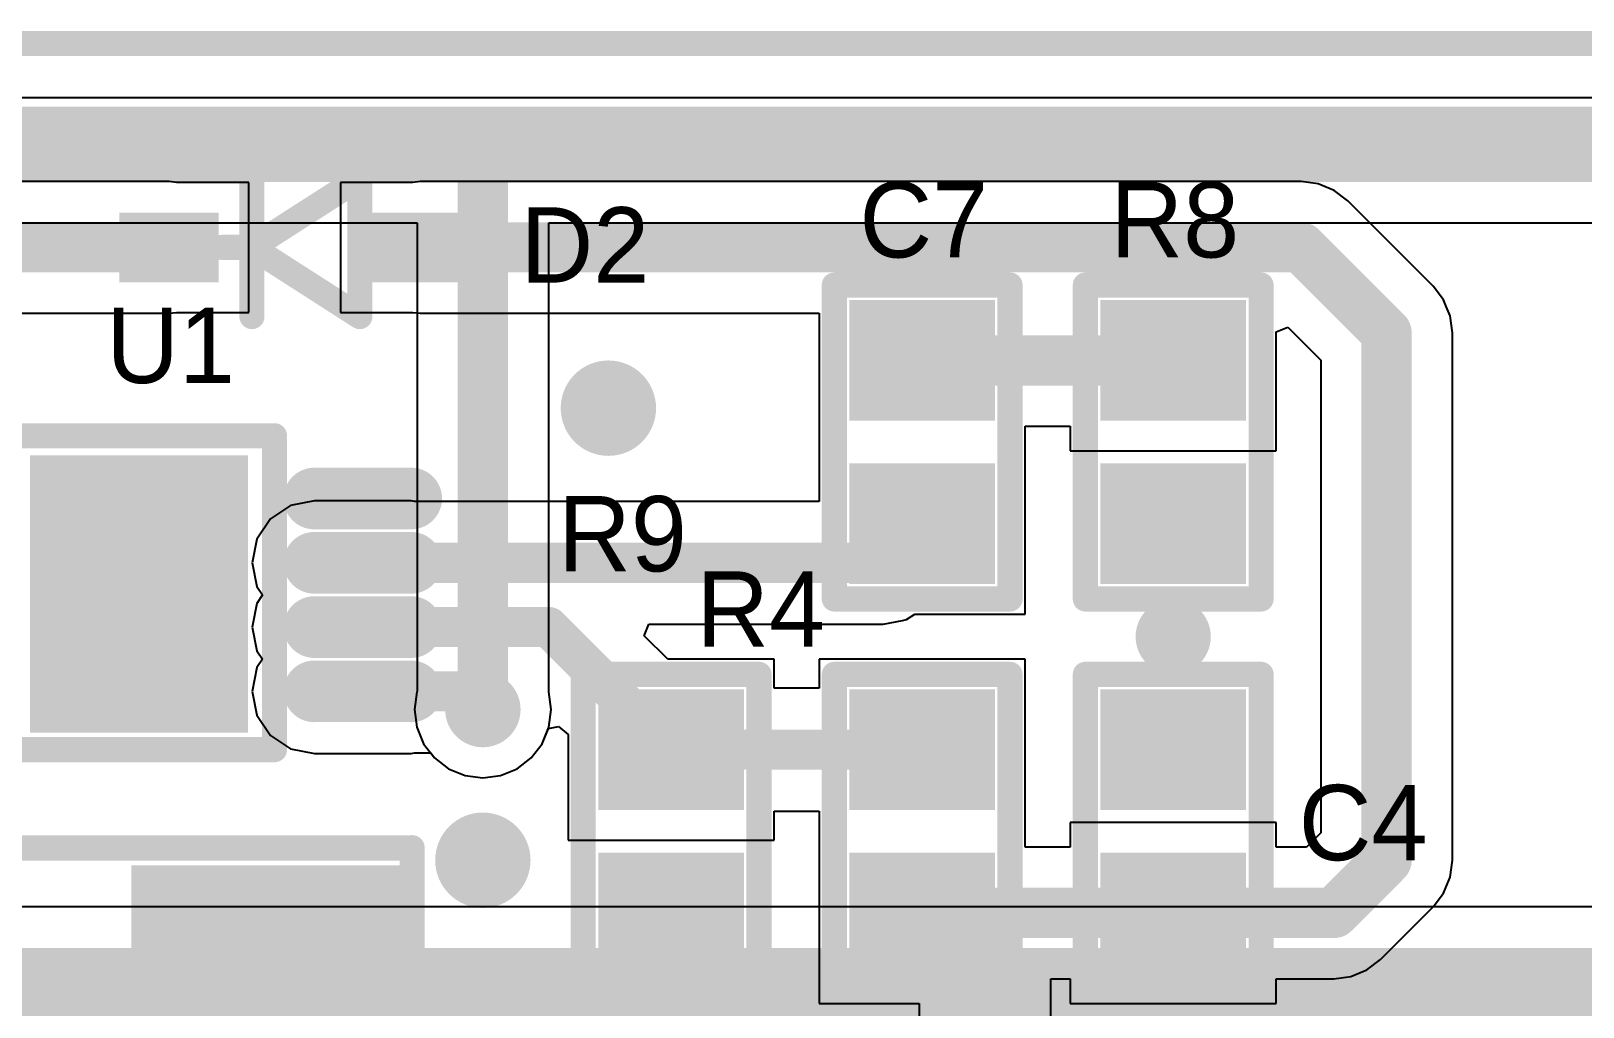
# Model space of a CAD drawing. Extents: x 1012 to 1122, y 1012 to 1122.
# Drawn here: x 1076.45 to 1092.15, y 1112.05 to 1121.92 of the extents above; entities that cross this region are included whole.
import ezdxf

# ---------------------------------------------------------------- set-up
doc = ezdxf.new("R2010")
doc.units = 0
doc.layers.get('0').update_dxf_attribs({"linetype": 'CONTINUOUS'})
for name, color, linetype in [('BOTTOMLAYER', 5, 'CONTINUOUS'), ('BOTTOMSOLDER', 6, 'CONTINUOUS'), ('KEEPOUTLAYER', 6, 'CONTINUOUS'), ('MECHANICAL1', 6, 'CONTINUOUS'), ('MULTILAYER', 9, 'CONTINUOUS'), ('TOPLAYER', 1, 'CONTINUOUS'), ('TOPOVERLAY', 2, 'CONTINUOUS'), ('TOPPASTE', 8, 'CONTINUOUS'), ('TOPSOLDER', 216, 'CONTINUOUS')]:
    doc.layers.add(name, color=color, linetype=linetype)

# ---------------------------------------------------------------- blocks, each defined once
blk = doc.blocks.new('CC0603_16')
at = {"layer": 'TOPLAYER'}
for points in [[(-0.508, -0.635), (0.508, -0.635), (-0.508, 0.635), (0.508, 0.635)], [(1.143, -0.635), (2.159, -0.635), (1.143, 0.635), (2.159, 0.635)]]:
    blk.add_solid(points, dxfattribs=at)
at = {"layer": 'TOPOVERLAY', "const_width": 0.254}
for points in [[(-0.762, -0.889), (-0.762, 0.889)], [(-0.508, 0.889), (-0.762, 0.889)], [(2.413, 0.889), (-0.508, 0.889)], [(2.413, -0.889), (2.413, 0.889)], [(2.413, -0.889), (-0.762, -0.889)]]:
    blk.add_lwpolyline(points, dxfattribs=at)
at = {"layer": 'TOPOVERLAY', "const_width": 0.127}
for points in [[(-0.8255, 0.889, 1), (-0.6985, 0.889, 1)], [(-0.8255, 0.889, 1), (-0.6985, 0.889, 1)], [(-0.5715, 0.889, 1), (-0.4445, 0.889, 1)], [(-0.5715, 0.889, 1), (-0.4445, 0.889, 1)], [(2.3495, 0.889, 1), (2.4765, 0.889, 1)], [(2.3495, 0.889, 1), (2.4765, 0.889, 1)], [(-0.8255, -0.889, 1), (-0.6985, -0.889, 1)], [(-0.8255, -0.889, 1), (-0.6985, -0.889, 1)], [(2.3495, -0.889, 1), (2.4765, -0.889, 1)], [(2.3495, -0.889, 1), (2.4765, -0.889, 1)]]:
    blk.add_lwpolyline(points, format="xyb", close=True, dxfattribs=at)
at = {"layer": 'TOPPASTE'}
for points in [[(-0.508, -0.635), (0.508, -0.635), (-0.508, 0.635), (0.508, 0.635)], [(1.143, -0.635), (2.159, -0.635), (1.143, 0.635), (2.159, 0.635)]]:
    blk.add_solid(points, dxfattribs=at)
at = {"layer": 'TOPSOLDER'}
for points in [[(-0.6096, -0.7366), (0.6096, -0.7366), (-0.6096, 0.7366), (0.6096, 0.7366)], [(1.0414, -0.7366), (2.2606, -0.7366), (1.0414, 0.7366), (2.2606, 0.7366)]]:
    blk.add_solid(points, dxfattribs=at)
blk = doc.blocks.new('CC0603_19')
at = {"layer": 'TOPLAYER'}
for points in [[(-0.508, -0.635), (0.508, -0.635), (-0.508, 0.635), (0.508, 0.635)], [(1.143, -0.635), (2.159, -0.635), (1.143, 0.635), (2.159, 0.635)]]:
    blk.add_solid(points, dxfattribs=at)
at = {"layer": 'TOPOVERLAY', "const_width": 0.254}
for points in [[(-0.762, -0.889), (-0.762, 0.889)], [(-0.508, 0.889), (-0.762, 0.889)], [(2.413, 0.889), (-0.508, 0.889)], [(2.413, -0.889), (2.413, 0.889)], [(2.413, -0.889), (-0.762, -0.889)]]:
    blk.add_lwpolyline(points, dxfattribs=at)
at = {"layer": 'TOPOVERLAY', "const_width": 0.127}
for points in [[(-0.8255, 0.889, 1), (-0.6985, 0.889, 1)], [(-0.8255, 0.889, 1), (-0.6985, 0.889, 1)], [(-0.5715, 0.889, 1), (-0.4445, 0.889, 1)], [(-0.5715, 0.889, 1), (-0.4445, 0.889, 1)], [(2.3495, 0.889, 1), (2.4765, 0.889, 1)], [(2.3495, 0.889, 1), (2.4765, 0.889, 1)], [(-0.8255, -0.889, 1), (-0.6985, -0.889, 1)], [(-0.8255, -0.889, 1), (-0.6985, -0.889, 1)], [(2.3495, -0.889, 1), (2.4765, -0.889, 1)], [(2.3495, -0.889, 1), (2.4765, -0.889, 1)]]:
    blk.add_lwpolyline(points, format="xyb", close=True, dxfattribs=at)
at = {"layer": 'TOPPASTE'}
for points in [[(-0.508, -0.635), (0.508, -0.635), (-0.508, 0.635), (0.508, 0.635)], [(1.143, -0.635), (2.159, -0.635), (1.143, 0.635), (2.159, 0.635)]]:
    blk.add_solid(points, dxfattribs=at)
at = {"layer": 'TOPSOLDER'}
for points in [[(-0.6096, -0.7366), (0.6096, -0.7366), (-0.6096, 0.7366), (0.6096, 0.7366)], [(1.0414, -0.7366), (2.2606, -0.7366), (1.0414, 0.7366), (2.2606, 0.7366)]]:
    blk.add_solid(points, dxfattribs=at)
blk = doc.blocks.new('SOD323_98')
at = {"layer": 'TOPLAYER'}
for points in [[(-0.4, -0.25), (0.4, -0.25), (-0.4, 0.25), (0.4, 0.25)], [(2.14, 0.25), (2.14, -0.25), (2.94, 0.25), (2.94, -0.25)]]:
    blk.add_solid(points, dxfattribs=at)
at = {"layer": 'TOPOVERLAY', "const_width": 0.254}
for points in [[(0.61, 0.7), (0.61, -0.7)], [(1.702, 0), (0.61, 0.7)], [(1.702, 0.7), (1.702, -0.649)], [(1.702, 0), (0.61, -0.7)], [(2.007, 0), (1.702, 0)]]:
    blk.add_lwpolyline(points, dxfattribs=at)
at = {"layer": 'TOPOVERLAY', "const_width": 0.127}
for points in [[(0.546, 0.7, 1), (0.673, 0.7, 1)], [(0.546, 0.7, 1), (0.673, 0.7, 1)], [(1.638, 0.7, 1), (1.765, 0.7, 1)], [(1.638, 0, 1), (1.765, 0, 1)], [(1.638, 0, 1), (1.765, 0, 1)], [(1.638, 0, 1), (1.765, 0, 1)], [(1.943, 0, 1), (2.07, 0, 1)], [(0.546, -0.7, 1), (0.673, -0.7, 1)], [(0.546, -0.7, 1), (0.673, -0.7, 1)], [(1.638, -0.649, 1), (1.765, -0.649, 1)]]:
    blk.add_lwpolyline(points, format="xyb", close=True, dxfattribs=at)
at = {"layer": 'TOPPASTE'}
for points in [[(-0.4, -0.25), (0.4, -0.25), (-0.4, 0.25), (0.4, 0.25)], [(2.14, 0.25), (2.14, -0.25), (2.94, 0.25), (2.94, -0.25)]]:
    blk.add_solid(points, dxfattribs=at)
at = {"layer": 'TOPSOLDER'}
for points in [[(-0.502, -0.352), (0.502, -0.352), (-0.502, 0.352), (0.502, 0.352)], [(2.038, 0.352), (2.038, -0.352), (3.042, 0.352), (3.042, -0.352)]]:
    blk.add_solid(points, dxfattribs=at)
blk = doc.blocks.new('SSMB_99')
at = {"layer": 'TOPLAYER'}
for points in [[(-5.77, -1.524), (-3.23, -1.524), (-5.77, 1.524), (-3.23, 1.524)], [(-1.27, -1.524), (1.27, -1.524), (-1.27, 1.524), (1.27, 1.524)]]:
    blk.add_solid(points, dxfattribs=at)
at = {"layer": 'TOPOVERLAY', "const_width": 0.254}
for points in [[(-6.024, -1.8), (-6.024, 1.8)], [(-5.897, 1.8), (1.469, 1.8)], [(-2.976, -1.8), (-2.976, 1.8)], [(1.469, -1.803), (1.469, 1.803)], [(-5.897, -1.8), (1.469, -1.8)]]:
    blk.add_lwpolyline(points, dxfattribs=at)
at = {"layer": 'TOPOVERLAY', "const_width": 0.127}
for points in [[(-6.088, 1.8, 1), (-5.961, 1.8, 1)], [(-5.961, 1.8, 1), (-5.834, 1.8, 1)], [(-3.04, 1.8, 1), (-2.913, 1.8, 1)], [(1.405, 1.803, 1), (1.532, 1.803, 1)], [(1.405, 1.8, 1), (1.532, 1.8, 1)], [(-6.088, -1.8, 1), (-5.961, -1.8, 1)], [(-5.961, -1.8, 1), (-5.834, -1.8, 1)], [(-3.04, -1.8, 1), (-2.913, -1.8, 1)], [(1.405, -1.8, 1), (1.532, -1.8, 1)], [(1.405, -1.803, 1), (1.532, -1.803, 1)]]:
    blk.add_lwpolyline(points, format="xyb", close=True, dxfattribs=at)
at = {"layer": 'TOPPASTE'}
for points in [[(-5.77, -1.524), (-3.23, -1.524), (-5.77, 1.524), (-3.23, 1.524)], [(-1.27, -1.524), (1.27, -1.524), (-1.27, 1.524), (1.27, 1.524)]]:
    blk.add_solid(points, dxfattribs=at)
at = {"layer": 'TOPSOLDER'}
for points in [[(-5.872, -1.626), (-3.128, -1.626), (-5.872, 1.626), (-3.128, 1.626)], [(-1.372, -1.626), (1.372, -1.626), (-1.372, 1.626), (1.372, 1.626)]]:
    blk.add_solid(points, dxfattribs=at)
blk = doc.blocks.new('CC0603_130')
at = {"layer": 'TOPLAYER'}
for points in [[(-0.508, -0.635), (0.508, -0.635), (-0.508, 0.635), (0.508, 0.635)], [(1.143, -0.635), (2.159, -0.635), (1.143, 0.635), (2.159, 0.635)]]:
    blk.add_solid(points, dxfattribs=at)
at = {"layer": 'TOPOVERLAY', "const_width": 0.254}
for points in [[(-0.762, 0.889), (-0.762, -0.889)], [(-0.762, 0.889), (-0.508, 0.889)], [(-0.508, 0.889), (2.413, 0.889)], [(2.413, 0.889), (2.413, -0.889)], [(-0.762, -0.889), (2.413, -0.889)]]:
    blk.add_lwpolyline(points, dxfattribs=at)
at = {"layer": 'TOPOVERLAY', "const_width": 0.127}
for points in [[(-0.8255, 0.889, 1), (-0.6985, 0.889, 1)], [(-0.8255, 0.889, 1), (-0.6985, 0.889, 1)], [(-0.5715, 0.889, 1), (-0.4445, 0.889, 1)], [(-0.5715, 0.889, 1), (-0.4445, 0.889, 1)], [(2.3495, 0.889, 1), (2.4765, 0.889, 1)], [(2.3495, 0.889, 1), (2.4765, 0.889, 1)], [(-0.8255, -0.889, 1), (-0.6985, -0.889, 1)], [(-0.8255, -0.889, 1), (-0.6985, -0.889, 1)], [(2.3495, -0.889, 1), (2.4765, -0.889, 1)], [(2.3495, -0.889, 1), (2.4765, -0.889, 1)]]:
    blk.add_lwpolyline(points, format="xyb", close=True, dxfattribs=at)
at = {"layer": 'TOPPASTE'}
for points in [[(-0.508, -0.635), (0.508, -0.635), (-0.508, 0.635), (0.508, 0.635)], [(1.143, -0.635), (2.159, -0.635), (1.143, 0.635), (2.159, 0.635)]]:
    blk.add_solid(points, dxfattribs=at)
at = {"layer": 'TOPSOLDER'}
for points in [[(-0.6096, -0.7366), (0.6096, -0.7366), (-0.6096, 0.7366), (0.6096, 0.7366)], [(1.0414, -0.7366), (2.2606, -0.7366), (1.0414, 0.7366), (2.2606, 0.7366)]]:
    blk.add_solid(points, dxfattribs=at)
blk = doc.blocks.new('CC0603_134')
at = {"layer": 'TOPLAYER'}
for points in [[(-0.508, -0.635), (0.508, -0.635), (-0.508, 0.635), (0.508, 0.635)], [(1.143, -0.635), (2.159, -0.635), (1.143, 0.635), (2.159, 0.635)]]:
    blk.add_solid(points, dxfattribs=at)
at = {"layer": 'TOPOVERLAY', "const_width": 0.254}
for points in [[(-0.762, 0.889), (-0.762, -0.889)], [(-0.762, 0.889), (-0.508, 0.889)], [(-0.508, 0.889), (2.413, 0.889)], [(2.413, 0.889), (2.413, -0.889)], [(-0.762, -0.889), (2.413, -0.889)]]:
    blk.add_lwpolyline(points, dxfattribs=at)
at = {"layer": 'TOPOVERLAY', "const_width": 0.127}
for points in [[(-0.8255, 0.889, 1), (-0.6985, 0.889, 1)], [(-0.8255, 0.889, 1), (-0.6985, 0.889, 1)], [(-0.5715, 0.889, 1), (-0.4445, 0.889, 1)], [(-0.5715, 0.889, 1), (-0.4445, 0.889, 1)], [(2.3495, 0.889, 1), (2.4765, 0.889, 1)], [(2.3495, 0.889, 1), (2.4765, 0.889, 1)], [(-0.8255, -0.889, 1), (-0.6985, -0.889, 1)], [(-0.8255, -0.889, 1), (-0.6985, -0.889, 1)], [(2.3495, -0.889, 1), (2.4765, -0.889, 1)], [(2.3495, -0.889, 1), (2.4765, -0.889, 1)]]:
    blk.add_lwpolyline(points, format="xyb", close=True, dxfattribs=at)
at = {"layer": 'TOPPASTE'}
for points in [[(-0.508, -0.635), (0.508, -0.635), (-0.508, 0.635), (0.508, 0.635)], [(1.143, -0.635), (2.159, -0.635), (1.143, 0.635), (2.159, 0.635)]]:
    blk.add_solid(points, dxfattribs=at)
at = {"layer": 'TOPSOLDER'}
for points in [[(-0.6096, -0.7366), (0.6096, -0.7366), (-0.6096, 0.7366), (0.6096, 0.7366)], [(1.0414, -0.7366), (2.2606, -0.7366), (1.0414, 0.7366), (2.2606, 0.7366)]]:
    blk.add_solid(points, dxfattribs=at)
blk = doc.blocks.new('CC0603_135')
at = {"layer": 'TOPLAYER'}
for points in [[(-0.508, -0.635), (0.508, -0.635), (-0.508, 0.635), (0.508, 0.635)], [(1.143, -0.635), (2.159, -0.635), (1.143, 0.635), (2.159, 0.635)]]:
    blk.add_solid(points, dxfattribs=at)
at = {"layer": 'TOPOVERLAY', "const_width": 0.254}
for points in [[(-0.762, 0.889), (-0.762, -0.889)], [(-0.762, 0.889), (-0.508, 0.889)], [(-0.508, 0.889), (2.413, 0.889)], [(2.413, 0.889), (2.413, -0.889)], [(-0.762, -0.889), (2.413, -0.889)]]:
    blk.add_lwpolyline(points, dxfattribs=at)
at = {"layer": 'TOPOVERLAY', "const_width": 0.127}
for points in [[(-0.8255, 0.889, 1), (-0.6985, 0.889, 1)], [(-0.8255, 0.889, 1), (-0.6985, 0.889, 1)], [(-0.5715, 0.889, 1), (-0.4445, 0.889, 1)], [(-0.5715, 0.889, 1), (-0.4445, 0.889, 1)], [(2.3495, 0.889, 1), (2.4765, 0.889, 1)], [(2.3495, 0.889, 1), (2.4765, 0.889, 1)], [(-0.8255, -0.889, 1), (-0.6985, -0.889, 1)], [(-0.8255, -0.889, 1), (-0.6985, -0.889, 1)], [(2.3495, -0.889, 1), (2.4765, -0.889, 1)], [(2.3495, -0.889, 1), (2.4765, -0.889, 1)]]:
    blk.add_lwpolyline(points, format="xyb", close=True, dxfattribs=at)
at = {"layer": 'TOPPASTE'}
for points in [[(-0.508, -0.635), (0.508, -0.635), (-0.508, 0.635), (0.508, 0.635)], [(1.143, -0.635), (2.159, -0.635), (1.143, 0.635), (2.159, 0.635)]]:
    blk.add_solid(points, dxfattribs=at)
at = {"layer": 'TOPSOLDER'}
for points in [[(-0.6096, -0.7366), (0.6096, -0.7366), (-0.6096, 0.7366), (0.6096, 0.7366)], [(1.0414, -0.7366), (2.2606, -0.7366), (1.0414, 0.7366), (2.2606, 0.7366)]]:
    blk.add_solid(points, dxfattribs=at)
blk = doc.blocks.new('MS8_232')
at = {"layer": 'BOTTOMLAYER'}
blk.add_solid([(1.235, 0.335), (1.235, -2.265), (3.235, 0.335), (3.235, -2.265)], dxfattribs=at)
at = {"layer": 'BOTTOMSOLDER'}
blk.add_solid([(1.134, 0.436), (1.134, -2.367), (3.337, 0.436), (3.337, -2.367)], dxfattribs=at)
at = {"layer": 'MULTILAYER'}
blk.add_solid([(1.235, 0.335), (1.235, -2.265), (3.235, 0.335), (3.235, -2.265)], dxfattribs=at)
at = {"layer": 'TOPLAYER', "const_width": 0.42}
for points in [[(4.01, 0), (4.99, 0)], [(-0.49, -0.65), (0.49, -0.65)], [(4.01, -0.65), (4.99, -0.65)], [(-0.49, -1.3), (0.49, -1.3)], [(4.01, -1.3), (4.99, -1.3)], [(-0.49, -1.95), (0.49, -1.95)], [(4.01, -1.95), (4.99, -1.95)]]:
    blk.add_lwpolyline(points, dxfattribs=at)
at = {"layer": 'TOPLAYER', "const_width": 0.21}
for points in [[(3.905, 0, 1), (4.115, 0, 1)], [(4.885, 0, 1), (5.095, 0, 1)], [(-0.595, -0.65, 1), (-0.385, -0.65, 1)], [(0.385, -0.65, 1), (0.595, -0.65, 1)], [(3.905, -0.65, 1), (4.115, -0.65, 1)], [(4.885, -0.65, 1), (5.095, -0.65, 1)], [(-0.595, -1.3, 1), (-0.385, -1.3, 1)], [(0.385, -1.3, 1), (0.595, -1.3, 1)], [(3.905, -1.3, 1), (4.115, -1.3, 1)], [(4.885, -1.3, 1), (5.095, -1.3, 1)], [(-0.595, -1.95, 1), (-0.385, -1.95, 1)], [(0.385, -1.95, 1), (0.595, -1.95, 1)], [(3.905, -1.95, 1), (4.115, -1.95, 1)], [(4.885, -1.95, 1), (5.095, -1.95, 1)]]:
    blk.add_lwpolyline(points, format="xyb", close=True, dxfattribs=at)
at = {"layer": 'TOPLAYER'}
for points in [[(1.235, 0.335), (1.235, -2.265), (3.235, 0.335), (3.235, -2.265)], [(0.7, 0.21), (-0.7, 0.21), (0.7, -0.21), (-0.7, -0.21)]]:
    blk.add_solid(points, dxfattribs=at)
at = {"layer": 'TOPOVERLAY'}
for points, const_width in [([(0.31, 0.889, 1), (-0.31, 0.889, 1)], 0.254), ([(-0.374, 0.889, 1), (-0.247, 0.889, 1)], 0.127), ([(0.247, 0.889, 1), (0.374, 0.889, 1)], 0.127), ([(0.825, 0.635, 1), (0.952, 0.635, 1)], 0.127), ([(0.825, 0.635, 1), (0.952, 0.635, 1)], 0.127), ([(3.543, 0.635, 1), (3.67, 0.635, 1)], 0.127), ([(3.543, 0.584, 1), (3.67, 0.584, 1)], 0.127), ([(0.825, -2.54, 1), (0.952, -2.54, 1)], 0.127), ([(0.825, -2.54, 1), (0.952, -2.54, 1)], 0.127), ([(3.543, -2.54, 1), (3.67, -2.54, 1)], 0.127), ([(3.543, -2.54, 1), (3.67, -2.54, 1)], 0.127)]:
    blk.add_lwpolyline(points, format="xyb", close=True, dxfattribs=dict(at, const_width=const_width))
at = {"layer": 'TOPOVERLAY', "const_width": 0.254}
for points in [[(0.889, 0.635), (3.607, 0.635)], [(0.889, -2.54), (0.889, 0.635)], [(3.607, -2.54), (3.607, 0.584)], [(0.889, -2.54), (3.607, -2.54)]]:
    blk.add_lwpolyline(points, dxfattribs=at)
at = {"layer": 'TOPPASTE', "const_width": 0.42}
for points in [[(4.01, 0), (4.99, 0)], [(-0.49, -0.65), (0.49, -0.65)], [(4.01, -0.65), (4.99, -0.65)], [(-0.49, -1.3), (0.49, -1.3)], [(4.01, -1.3), (4.99, -1.3)], [(-0.49, -1.95), (0.49, -1.95)], [(4.01, -1.95), (4.99, -1.95)]]:
    blk.add_lwpolyline(points, dxfattribs=at)
at = {"layer": 'TOPPASTE', "const_width": 0.21}
for points in [[(3.905, 0, 1), (4.115, 0, 1)], [(4.885, 0, 1), (5.095, 0, 1)], [(-0.595, -0.65, 1), (-0.385, -0.65, 1)], [(0.385, -0.65, 1), (0.595, -0.65, 1)], [(3.905, -0.65, 1), (4.115, -0.65, 1)], [(4.885, -0.65, 1), (5.095, -0.65, 1)], [(-0.595, -1.3, 1), (-0.385, -1.3, 1)], [(0.385, -1.3, 1), (0.595, -1.3, 1)], [(3.905, -1.3, 1), (4.115, -1.3, 1)], [(4.885, -1.3, 1), (5.095, -1.3, 1)], [(-0.595, -1.95, 1), (-0.385, -1.95, 1)], [(0.385, -1.95, 1), (0.595, -1.95, 1)], [(3.905, -1.95, 1), (4.115, -1.95, 1)], [(4.885, -1.95, 1), (5.095, -1.95, 1)]]:
    blk.add_lwpolyline(points, format="xyb", close=True, dxfattribs=at)
at = {"layer": 'TOPPASTE'}
blk.add_solid([(0.7, 0.21), (-0.7, 0.21), (0.7, -0.21), (-0.7, -0.21)], dxfattribs=at)
at = {"layer": 'TOPSOLDER', "const_width": 0.623}
for points in [[(4.01, 0), (4.99, 0)], [(-0.49, -0.65), (0.49, -0.65)], [(4.01, -0.65), (4.99, -0.65)], [(-0.49, -1.3), (0.49, -1.3)], [(4.01, -1.3), (4.99, -1.3)], [(-0.49, -1.95), (0.49, -1.95)], [(4.01, -1.95), (4.99, -1.95)]]:
    blk.add_lwpolyline(points, dxfattribs=at)
at = {"layer": 'TOPSOLDER', "const_width": 0.312}
for points in [[(3.854, 0, 1), (4.166, 0, 1)], [(4.834, 0, 1), (5.146, 0, 1)], [(-0.646, -0.65, 1), (-0.334, -0.65, 1)], [(0.334, -0.65, 1), (0.646, -0.65, 1)], [(3.854, -0.65, 1), (4.166, -0.65, 1)], [(4.834, -0.65, 1), (5.146, -0.65, 1)], [(-0.646, -1.3, 1), (-0.334, -1.3, 1)], [(0.334, -1.3, 1), (0.646, -1.3, 1)], [(3.854, -1.3, 1), (4.166, -1.3, 1)], [(4.834, -1.3, 1), (5.146, -1.3, 1)], [(-0.646, -1.95, 1), (-0.334, -1.95, 1)], [(0.334, -1.95, 1), (0.646, -1.95, 1)], [(3.854, -1.95, 1), (4.166, -1.95, 1)], [(4.834, -1.95, 1), (5.146, -1.95, 1)]]:
    blk.add_lwpolyline(points, format="xyb", close=True, dxfattribs=at)
at = {"layer": 'TOPSOLDER'}
for points in [[(1.134, 0.436), (1.134, -2.367), (3.337, 0.436), (3.337, -2.367)], [(0.802, 0.312), (-0.802, 0.312), (0.802, -0.312), (-0.802, -0.312)]]:
    blk.add_solid(points, dxfattribs=at)
blk = doc.blocks.new('TSSOP20_244')
at = {"layer": 'TOPLAYER'}
for points in [[(-1.075, -0.225), (1.075, -0.225), (-1.075, 0.225), (1.075, 0.225)], [(5.625, -0.225), (7.775, -0.225), (5.625, 0.225), (7.775, 0.225)], [(-1.075, -0.875), (1.075, -0.875), (-1.075, -0.425), (1.075, -0.425)], [(5.625, -0.875), (7.775, -0.875), (5.625, -0.425), (7.775, -0.425)], [(-1.075, -1.525), (1.075, -1.525), (-1.075, -1.075), (1.075, -1.075)], [(5.625, -1.525), (7.775, -1.525), (5.625, -1.075), (7.775, -1.075)], [(-1.075, -2.175), (1.075, -2.175), (-1.075, -1.725), (1.075, -1.725)], [(5.625, -2.175), (7.775, -2.175), (5.625, -1.725), (7.775, -1.725)], [(-1.075, -2.825), (1.075, -2.825), (-1.075, -2.375), (1.075, -2.375)], [(5.625, -2.825), (7.775, -2.825), (5.625, -2.375), (7.775, -2.375)], [(-1.075, -3.475), (1.075, -3.475), (-1.075, -3.025), (1.075, -3.025)], [(5.625, -3.475), (7.775, -3.475), (5.625, -3.025), (7.775, -3.025)], [(-1.075, -4.125), (1.075, -4.125), (-1.075, -3.675), (1.075, -3.675)], [(5.625, -4.125), (7.775, -4.125), (5.625, -3.675), (7.775, -3.675)], [(-1.075, -4.775), (1.075, -4.775), (-1.075, -4.325), (1.075, -4.325)], [(5.625, -4.775), (7.775, -4.775), (5.625, -4.325), (7.775, -4.325)], [(-1.075, -5.425), (1.075, -5.425), (-1.075, -4.975), (1.075, -4.975)], [(5.625, -5.425), (7.775, -5.425), (5.625, -4.975), (7.775, -4.975)], [(-1.075, -6.075), (1.075, -6.075), (-1.075, -5.625), (1.075, -5.625)], [(5.625, -6.075), (7.775, -6.075), (5.625, -5.625), (7.775, -5.625)]]:
    blk.add_solid(points, dxfattribs=at)
at = {"layer": 'TOPOVERLAY'}
for points, const_width in [([(0.15, 1.025, 1), (-0.15, 1.025, 1)], 0.25), ([(-0.213, 1.025, 1), (-0.088, 1.025, 1)], 0.125), ([(0.088, 1.025, 1), (0.213, 1.025, 1)], 0.125), ([(1.413, 0.75, 1), (1.538, 0.75, 1)], 0.125), ([(1.413, 0.75, 1), (1.538, 0.75, 1)], 0.125), ([(2.663, 0.75, 1), (2.788, 0.75, 1)], 0.125), ([(2.663, 0.75, 1), (2.788, 0.75, 1)], 0.125), ([(3.913, 0.75, 1), (4.037, 0.75, 1)], 0.125), ([(3.913, 0.75, 1), (4.037, 0.75, 1)], 0.125), ([(5.163, 0.75, 1), (5.288, 0.75, 1)], 0.125), ([(5.163, 0.75, 1), (5.288, 0.75, 1)], 0.125), ([(1.413, -6.6, 1), (1.538, -6.6, 1)], 0.125), ([(1.413, -6.6, 1), (1.538, -6.6, 1)], 0.125), ([(5.163, -6.6, 1), (5.288, -6.6, 1)], 0.125), ([(5.163, -6.6, 1), (5.288, -6.6, 1)], 0.125)]:
    blk.add_lwpolyline(points, format="xyb", close=True, dxfattribs=dict(at, const_width=const_width))
at = {"layer": 'TOPOVERLAY', "const_width": 0.25}
for points in [[(1.475, 0.75), (1.475, -6.6)], [(2.725, 0.75), (1.475, 0.75)], [(5.225, 0.75), (3.975, 0.75)], [(5.225, 0.75), (5.225, -6.6)], [(5.225, -6.6), (1.475, -6.6)]]:
    blk.add_lwpolyline(points, dxfattribs=at)
blk.add_lwpolyline([(3.975, 0.75, -1), (2.725, 0.75)], format="xyb", dxfattribs=at)
at = {"layer": 'TOPPASTE'}
for points in [[(-1.075, -0.225), (1.075, -0.225), (-1.075, 0.225), (1.075, 0.225)], [(5.625, -0.225), (7.775, -0.225), (5.625, 0.225), (7.775, 0.225)], [(-1.075, -0.875), (1.075, -0.875), (-1.075, -0.425), (1.075, -0.425)], [(5.625, -0.875), (7.775, -0.875), (5.625, -0.425), (7.775, -0.425)], [(-1.075, -1.525), (1.075, -1.525), (-1.075, -1.075), (1.075, -1.075)], [(5.625, -1.525), (7.775, -1.525), (5.625, -1.075), (7.775, -1.075)], [(-1.075, -2.175), (1.075, -2.175), (-1.075, -1.725), (1.075, -1.725)], [(5.625, -2.175), (7.775, -2.175), (5.625, -1.725), (7.775, -1.725)], [(-1.075, -2.825), (1.075, -2.825), (-1.075, -2.375), (1.075, -2.375)], [(5.625, -2.825), (7.775, -2.825), (5.625, -2.375), (7.775, -2.375)], [(-1.075, -3.475), (1.075, -3.475), (-1.075, -3.025), (1.075, -3.025)], [(5.625, -3.475), (7.775, -3.475), (5.625, -3.025), (7.775, -3.025)], [(-1.075, -4.125), (1.075, -4.125), (-1.075, -3.675), (1.075, -3.675)], [(5.625, -4.125), (7.775, -4.125), (5.625, -3.675), (7.775, -3.675)], [(-1.075, -4.775), (1.075, -4.775), (-1.075, -4.325), (1.075, -4.325)], [(5.625, -4.775), (7.775, -4.775), (5.625, -4.325), (7.775, -4.325)], [(-1.075, -5.425), (1.075, -5.425), (-1.075, -4.975), (1.075, -4.975)], [(5.625, -5.425), (7.775, -5.425), (5.625, -4.975), (7.775, -4.975)], [(-1.075, -6.075), (1.075, -6.075), (-1.075, -5.625), (1.075, -5.625)], [(5.625, -6.075), (7.775, -6.075), (5.625, -5.625), (7.775, -5.625)]]:
    blk.add_solid(points, dxfattribs=at)
at = {"layer": 'TOPSOLDER'}
for points in [[(-1.177, -0.327), (1.177, -0.327), (-1.177, 0.327), (1.177, 0.327)], [(5.523, -0.327), (7.877, -0.327), (5.523, 0.327), (7.877, 0.327)], [(-1.177, -0.977), (1.177, -0.977), (-1.177, -0.323), (1.177, -0.323)], [(5.523, -0.977), (7.877, -0.977), (5.523, -0.323), (7.877, -0.323)], [(-1.177, -1.627), (1.177, -1.627), (-1.177, -0.973), (1.177, -0.973)], [(5.523, -1.627), (7.877, -1.627), (5.523, -0.973), (7.877, -0.973)], [(-1.177, -2.277), (1.177, -2.277), (-1.177, -1.623), (1.177, -1.623)], [(5.523, -2.277), (7.877, -2.277), (5.523, -1.623), (7.877, -1.623)], [(-1.177, -2.927), (1.177, -2.927), (-1.177, -2.273), (1.177, -2.273)], [(5.523, -2.927), (7.877, -2.927), (5.523, -2.273), (7.877, -2.273)], [(-1.177, -3.577), (1.177, -3.577), (-1.177, -2.923), (1.177, -2.923)], [(5.523, -3.577), (7.877, -3.577), (5.523, -2.923), (7.877, -2.923)], [(-1.177, -4.227), (1.177, -4.227), (-1.177, -3.573), (1.177, -3.573)], [(5.523, -4.227), (7.877, -4.227), (5.523, -3.573), (7.877, -3.573)], [(-1.177, -4.877), (1.177, -4.877), (-1.177, -4.223), (1.177, -4.223)], [(5.523, -4.877), (7.877, -4.877), (5.523, -4.223), (7.877, -4.223)], [(-1.177, -5.527), (1.177, -5.527), (-1.177, -4.873), (1.177, -4.873)], [(5.523, -5.527), (7.877, -5.527), (5.523, -4.873), (7.877, -4.873)], [(-1.177, -6.177), (1.177, -6.177), (-1.177, -5.523), (1.177, -5.523)], [(5.523, -6.177), (7.877, -6.177), (5.523, -5.523), (7.877, -5.523)]]:
    blk.add_solid(points, dxfattribs=at)

msp = doc.modelspace()

# ---------------------------------------------------------------- linework, layer by layer
at = {"layer": 'BOTTOMLAYER'}
for p, q in [((1068.324, 1119.981), (1080.358, 1119.981)), ((1080.358, 1119.981), (1080.358, 1115.244)), ((1081.69, 1115.244), (1081.69, 1119.981)), ((1081.69, 1119.981), (1108.508, 1119.981)), ((1080.356, 1115.239), (1080.332, 1115.06)), ((1080.358, 1115.244), (1080.356, 1115.239)), ((1081.692, 1115.239), (1081.69, 1115.244)), ((1081.716, 1115.06), (1081.692, 1115.239)), ((1080.332, 1115.06), (1080.356, 1114.881)), ((1081.692, 1114.881), (1081.716, 1115.06)), ((1080.356, 1114.881), (1080.425, 1114.714)), ((1081.623, 1114.714), (1081.692, 1114.881)), ((1080.425, 1114.714), (1080.535, 1114.571)), ((1080.535, 1114.571), (1080.678, 1114.461)), ((1081.37, 1114.461), (1081.513, 1114.571)), ((1081.513, 1114.571), (1081.623, 1114.714)), ((1080.678, 1114.461), (1080.845, 1114.392)), ((1081.203, 1114.392), (1081.37, 1114.461)), ((1080.845, 1114.392), (1081.024, 1114.368)), ((1081.024, 1114.368), (1081.203, 1114.392)), ((1097.153, 1113.066), (1037.803, 1113.066))]:
    msp.add_line(p, q, dxfattribs=at)
for points, const_width in [([(1068.324, 1120.775), (1108.837, 1120.775)], 0.762), ([(1081.024, 1115.06), (1081.024, 1120.902)], 0.508), ([(1037.209, 1111.631), (1097.153, 1111.631)], 2.032)]:
    msp.add_lwpolyline(points, dxfattribs=dict(at, const_width=const_width))
for points, const_width in [([(1080.897, 1120.902, 1), (1081.151, 1120.902, 1)], 0.254), ([(1082.103, 1118.108, 1), (1082.485, 1118.108, 1)], 0.381), ([(1087.869, 1115.797, 1), (1088.149, 1115.797, 1)], 0.279), ([(1080.884, 1115.06, 1), (1081.164, 1115.06, 1)], 0.279), ([(1080.897, 1115.06, 1), (1081.151, 1115.06, 1)], 0.254), ([(1080.833, 1113.536, 1), (1081.215, 1113.536, 1)], 0.381)]:
    msp.add_lwpolyline(points, format="xyb", close=True, dxfattribs=dict(at, const_width=const_width))
at = {"layer": 'BOTTOMSOLDER'}
for points, const_width in [([(1082.053, 1118.108, 1), (1082.535, 1118.108, 1)], 0.483), ([(1087.819, 1115.797, 1), (1088.199, 1115.797, 1)], 0.381), ([(1080.833, 1115.06, 1), (1081.215, 1115.06, 1)], 0.381), ([(1080.783, 1113.536, 1), (1081.265, 1113.536, 1)], 0.483)]:
    msp.add_lwpolyline(points, format="xyb", close=True, dxfattribs=dict(at, const_width=const_width))
at = {"layer": 'KEEPOUTLAYER', "const_width": 0.254}
msp.add_lwpolyline([(1014.782, 1121.795), (1118.782, 1121.795)], dxfattribs=at)
at = {"layer": 'MECHANICAL1', "const_width": 0.254}
msp.add_lwpolyline([(1014.782, 1121.795), (1118.782, 1121.795)], dxfattribs=at)
at = {"layer": 'MULTILAYER'}
for points, const_width in [([(1082.103, 1118.108, 1), (1082.485, 1118.108, 1)], 0.381), ([(1087.869, 1115.797, 1), (1088.149, 1115.797, 1)], 0.279), ([(1080.884, 1115.06, 1), (1081.164, 1115.06, 1)], 0.279), ([(1080.833, 1113.536, 1), (1081.215, 1113.536, 1)], 0.381)]:
    msp.add_lwpolyline(points, format="xyb", close=True, dxfattribs=dict(at, const_width=const_width))
at = {"layer": 'TOPLAYER'}
for p, q in [((1070.696, 1121.251), (1118.782, 1121.251)), ((1077.849, 1120.4), (1076.35, 1120.4)), ((1077.923, 1120.39), (1077.849, 1120.4)), ((1078.655, 1120.39), (1077.923, 1120.39)), ((1078.655, 1119.077), (1078.655, 1120.39)), ((1080.315, 1120.39), (1079.583, 1120.39)), ((1079.583, 1120.39), (1079.583, 1119.077)), ((1080.389, 1120.4), (1080.315, 1120.39)), ((1089.304, 1120.4), (1080.389, 1120.4)), ((1089.477, 1120.377), (1089.304, 1120.4)), ((1089.304, 1120.4), (1089.304, 1120.4)), ((1089.637, 1120.31), (1089.477, 1120.377)), ((1089.775, 1120.205), (1089.637, 1120.31)), ((1090.639, 1119.341), (1089.775, 1120.205)), ((1090.745, 1119.203), (1090.639, 1119.341)), ((1090.639, 1119.341), (1090.639, 1119.341)), ((1090.772, 1119.137), (1090.745, 1119.203)), ((1090.811, 1119.042), (1090.772, 1119.137)), ((1076.358, 1119.068), (1077.849, 1119.068)), ((1077.849, 1119.068), (1077.923, 1119.077)), ((1077.923, 1119.077), (1078.655, 1119.077)), ((1079.583, 1119.077), (1080.315, 1119.077)), ((1080.315, 1119.077), (1080.389, 1119.068)), ((1080.389, 1119.068), (1084.428, 1119.068)), ((1084.428, 1119.068), (1084.428, 1117.676)), ((1090.834, 1118.87), (1090.811, 1119.042)), ((1089.05, 1118.88), (1089.168, 1118.928)), ((1089.05, 1117.676), (1089.05, 1118.88)), ((1089.168, 1118.928), (1089.502, 1118.594)), ((1090.834, 1113.536), (1090.834, 1118.87)), ((1090.834, 1118.87), (1090.834, 1118.87)), ((1089.502, 1118.594), (1089.502, 1113.812)), ((1086.51, 1117.676), (1086.51, 1117.925)), ((1086.51, 1117.925), (1086.968, 1117.925)), ((1086.968, 1117.925), (1086.968, 1117.676)), ((1084.428, 1117.676), (1084.428, 1117.165)), ((1086.51, 1116.025), (1086.51, 1117.676)), ((1086.968, 1117.676), (1089.05, 1117.676)), ((1079.078, 1117.124), (1078.875, 1116.988)), ((1079.319, 1117.172), (1079.078, 1117.124)), ((1080.299, 1117.172), (1079.319, 1117.172)), ((1080.334, 1117.165), (1080.299, 1117.172)), ((1084.428, 1117.165), (1080.334, 1117.165)), ((1078.875, 1116.988), (1078.738, 1116.784)), ((1078.738, 1116.784), (1078.691, 1116.544)), ((1078.691, 1116.544), (1078.738, 1116.303)), ((1078.738, 1116.303), (1078.795, 1116.219)), ((1078.795, 1116.219), (1078.738, 1116.134)), ((1078.738, 1116.134), (1078.691, 1115.894)), ((1085.311, 1115.969), (1085.394, 1116.025)), ((1085.394, 1116.025), (1086.51, 1116.025)), ((1078.691, 1115.894), (1078.738, 1115.653)), ((1082.657, 1115.805), (1082.705, 1115.922)), ((1082.705, 1115.922), (1085.073, 1115.922)), ((1085.073, 1115.922), (1085.271, 1115.962)), ((1085.271, 1115.962), (1085.311, 1115.969)), ((1082.894, 1115.568), (1082.657, 1115.805)), ((1078.738, 1115.653), (1078.795, 1115.569)), ((1078.795, 1115.569), (1078.738, 1115.484)), ((1083.97, 1115.568), (1082.894, 1115.568)), ((1083.97, 1115.275), (1083.97, 1115.568)), ((1086.51, 1115.568), (1084.428, 1115.568)), ((1084.428, 1115.568), (1084.428, 1115.275)), ((1086.51, 1113.739), (1086.51, 1115.568)), ((1078.738, 1115.484), (1078.691, 1115.244)), ((1078.691, 1115.244), (1078.738, 1115.003)), ((1084.428, 1115.275), (1083.97, 1115.275)), ((1078.738, 1115.003), (1078.875, 1114.799)), ((1081.687, 1114.868), (1081.789, 1114.888)), ((1081.789, 1114.888), (1081.888, 1114.808)), ((1078.875, 1114.799), (1079.078, 1114.663)), ((1081.623, 1114.714), (1081.687, 1114.868)), ((1081.888, 1114.808), (1081.888, 1113.739)), ((1079.078, 1114.663), (1079.319, 1114.615)), ((1079.319, 1114.615), (1080.299, 1114.615)), ((1080.299, 1114.615), (1080.334, 1114.622)), ((1080.334, 1114.622), (1080.496, 1114.622)), ((1080.496, 1114.622), (1080.535, 1114.571)), ((1080.535, 1114.571), (1080.678, 1114.461)), ((1081.37, 1114.461), (1081.513, 1114.571)), ((1081.513, 1114.571), (1081.623, 1114.714)), ((1080.678, 1114.461), (1080.845, 1114.392)), ((1081.203, 1114.392), (1081.37, 1114.461)), ((1080.845, 1114.392), (1081.024, 1114.368)), ((1081.024, 1114.368), (1081.203, 1114.392)), ((1083.97, 1113.739), (1083.97, 1114.032)), ((1083.97, 1114.032), (1084.428, 1114.032)), ((1084.428, 1114.032), (1084.428, 1113.739)), ((1089.05, 1113.917), (1086.968, 1113.917)), ((1086.968, 1113.917), (1086.968, 1113.669)), ((1089.05, 1113.669), (1089.05, 1113.917)), ((1089.502, 1113.812), (1089.359, 1113.669)), ((1081.888, 1113.739), (1083.97, 1113.739)), ((1084.428, 1113.739), (1084.428, 1112.088)), ((1086.51, 1113.669), (1086.51, 1113.739)), ((1086.968, 1113.669), (1086.51, 1113.669)), ((1089.359, 1113.669), (1089.05, 1113.669)), ((1090.811, 1113.364), (1090.834, 1113.536)), ((1090.834, 1113.536), (1090.834, 1113.536)), ((1090.745, 1113.203), (1090.811, 1113.364)), ((1090.639, 1113.065), (1090.745, 1113.203)), ((1090.106, 1112.532), (1090.639, 1113.065)), ((1090.639, 1113.065), (1090.639, 1113.065)), ((1089.968, 1112.426), (1090.106, 1112.532)), ((1089.807, 1112.359), (1089.968, 1112.426)), ((1086.77, 1108.85), (1086.77, 1112.336)), ((1086.77, 1112.336), (1086.968, 1112.336)), ((1086.968, 1112.336), (1086.968, 1112.088)), ((1089.05, 1112.088), (1089.05, 1112.336)), ((1089.05, 1112.336), (1089.635, 1112.336)), ((1089.635, 1112.336), (1089.807, 1112.359)), ((1089.635, 1112.336), (1089.635, 1112.336)), ((1084.428, 1112.088), (1085.438, 1112.088)), ((1085.438, 1112.088), (1085.438, 1107.854)), ((1086.968, 1112.088), (1089.05, 1112.088))]:
    msp.add_line(p, q, dxfattribs=at)
for points, const_width in [([(1075.436, 1119.734), (1077.849, 1119.734)], 0.508), ([(1080.389, 1119.734), (1089.304, 1119.734)], 0.508), ([(1089.304, 1119.734), (1090.168, 1118.87)], 0.508), ([(1090.168, 1113.536), (1090.168, 1118.87)], 0.508), ([(1085.469, 1118.591), (1088.009, 1118.591)], 0.508), ([(1085.073, 1116.544), (1085.469, 1116.94)], 0.406), ([(1079.809, 1116.544), (1085.073, 1116.544)], 0.406), ([(1079.809, 1115.894), (1081.689, 1115.894)], 0.406), ([(1081.689, 1115.894), (1082.929, 1114.654)], 0.406), ([(1079.809, 1115.244), (1080.84, 1115.244)], 0.406), ([(1080.84, 1115.244), (1081.024, 1115.06)], 0.406), ([(1082.929, 1114.654), (1085.469, 1114.654)], 0.406), ([(1089.635, 1113.003), (1090.168, 1113.536)], 0.508), ([(1085.469, 1113.003), (1089.635, 1113.003)], 0.508), ([(1086.104, 1106.932), (1086.104, 1113.028)], 0.508)]:
    msp.add_lwpolyline(points, dxfattribs=dict(at, const_width=const_width))
for points, const_width in [([(1077.722, 1119.734, 1), (1077.976, 1119.734, 1)], 0.254), ([(1080.262, 1119.734, 1), (1080.516, 1119.734, 1)], 0.254), ([(1089.177, 1119.734, 1), (1089.431, 1119.734, 1)], 0.254), ([(1089.177, 1119.734, 1), (1089.431, 1119.734, 1)], 0.254), ([(1090.041, 1118.87, 1), (1090.295, 1118.87, 1)], 0.254), ([(1090.041, 1118.87, 1), (1090.295, 1118.87, 1)], 0.254), ([(1085.342, 1118.591, 1), (1085.596, 1118.591, 1)], 0.254), ([(1087.882, 1118.591, 1), (1088.136, 1118.591, 1)], 0.254), ([(1082.103, 1118.108, 1), (1082.485, 1118.108, 1)], 0.381), ([(1085.367, 1116.94, 1), (1085.571, 1116.94, 1)], 0.203), ([(1079.707, 1116.544, 1), (1079.911, 1116.544, 1)], 0.203), ([(1084.971, 1116.544, 1), (1085.175, 1116.544, 1)], 0.203), ([(1084.971, 1116.544, 1), (1085.175, 1116.544, 1)], 0.203), ([(1079.707, 1115.894, 1), (1079.911, 1115.894, 1)], 0.203), ([(1081.587, 1115.894, 1), (1081.791, 1115.894, 1)], 0.203), ([(1081.587, 1115.894, 1), (1081.791, 1115.894, 1)], 0.203), ([(1087.869, 1115.797, 1), (1088.149, 1115.797, 1)], 0.279), ([(1079.707, 1115.244, 1), (1079.911, 1115.244, 1)], 0.203), ([(1080.739, 1115.244, 1), (1080.942, 1115.244, 1)], 0.203), ([(1080.739, 1115.244, 1), (1080.942, 1115.244, 1)], 0.203), ([(1080.884, 1115.06, 1), (1081.164, 1115.06, 1)], 0.279), ([(1080.922, 1115.06, 1), (1081.126, 1115.06, 1)], 0.203), ([(1082.827, 1114.654, 1), (1083.031, 1114.654, 1)], 0.203), ([(1082.827, 1114.654, 1), (1083.031, 1114.654, 1)], 0.203), ([(1085.367, 1114.654, 1), (1085.571, 1114.654, 1)], 0.203), ([(1080.833, 1113.536, 1), (1081.215, 1113.536, 1)], 0.381), ([(1090.041, 1113.536, 1), (1090.295, 1113.536, 1)], 0.254), ([(1090.041, 1113.536, 1), (1090.295, 1113.536, 1)], 0.254), ([(1085.342, 1113.003, 1), (1085.596, 1113.003, 1)], 0.254), ([(1085.977, 1113.028, 1), (1086.231, 1113.028, 1)], 0.254), ([(1089.508, 1113.003, 1), (1089.762, 1113.003, 1)], 0.254), ([(1089.508, 1113.003, 1), (1089.762, 1113.003, 1)], 0.254)]:
    msp.add_lwpolyline(points, format="xyb", close=True, dxfattribs=dict(at, const_width=const_width))
at = {"layer": 'TOPOVERLAY', "const_width": 0.127}
msp.add_lwpolyline([(1038.282, 1120.658), (1095.282, 1120.658)], dxfattribs=at)
at = {"layer": 'TOPSOLDER'}
for points, const_width in [([(1082.053, 1118.108, 1), (1082.535, 1118.108, 1)], 0.483), ([(1087.819, 1115.797, 1), (1088.199, 1115.797, 1)], 0.381), ([(1080.833, 1115.06, 1), (1081.215, 1115.06, 1)], 0.381), ([(1080.783, 1113.536, 1), (1081.265, 1113.536, 1)], 0.483)]:
    msp.add_lwpolyline(points, format="xyb", close=True, dxfattribs=dict(at, const_width=const_width))

# ---------------------------------------------------------------- block references
for name, p, rotation in [('SOD323_98', (1080.389, 1119.734), 180), ('CC0603_19', (1085.469, 1118.591), 270), ('CC0603_134', (1088.009, 1116.94), 90), ('CC0603_135', (1082.929, 1113.003), 90), ('CC0603_130', (1085.469, 1113.003), 90), ('CC0603_16', (1088.009, 1114.654), 270), ('TSSOP20_244', (1098.22, 1105.535), 180)]:
    msp.add_blockref(name, p, dxfattribs=dict(rotation=rotation))
for name, p in [('MS8_232', (1075.309, 1117.194)), ('SSMB_99', (1078.84, 1111.86))]:
    msp.add_blockref(name, p)

# ---------------------------------------------------------------- texts
at = {"layer": 'TOPOVERLAY'}
for s, p in [('C7', (1084.834, 1119.632)), ('R8', (1087.374, 1119.632)), ('D2', (1081.405, 1119.378)), ('U1', (1077.214, 1118.362)), ('R9', (1081.786, 1116.457)), ('R4', (1083.183, 1115.695)), ('C4', (1089.279, 1113.536))]:
    msp.add_text(s, height=0.762, dxfattribs=at).set_placement(p)

doc.saveas('drawing.dxf')
